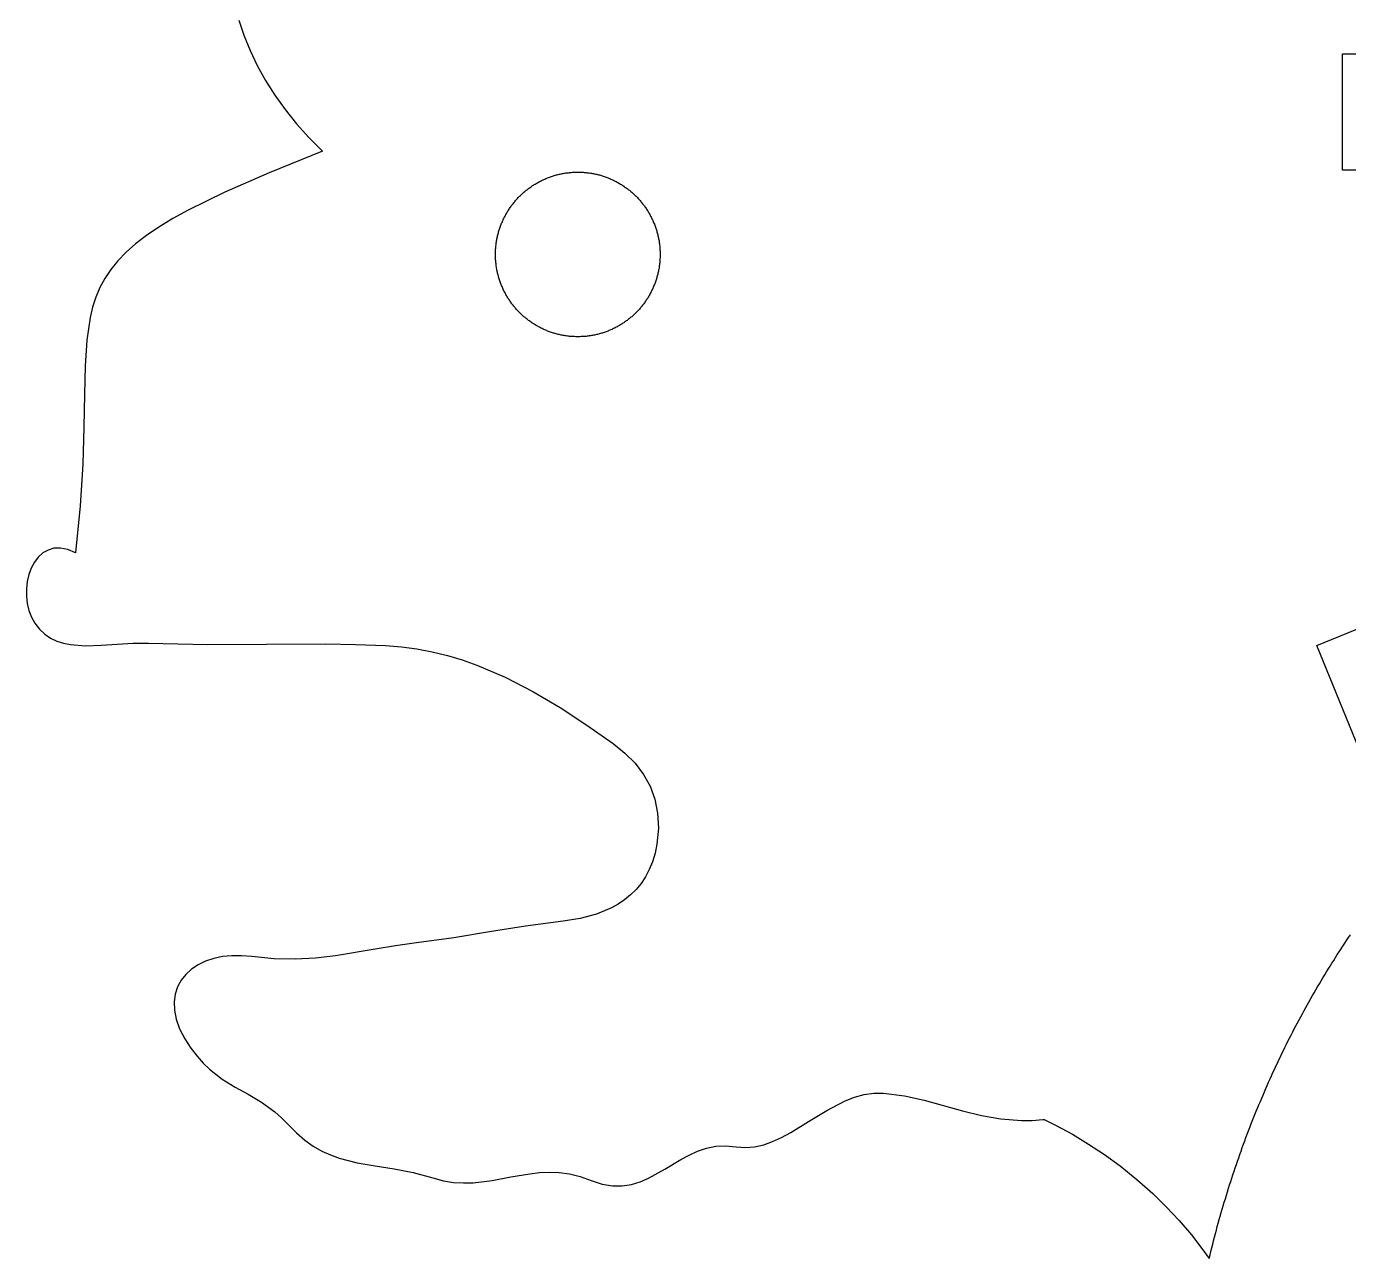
# Model space of a CAD drawing. Extents: x -331 to 1103, y -532 to 1751.
# Drawn here: x 137.3 to 276, y 1302.3 to 1431.5 of the extents above; entities that cross this region are included whole.
import ezdxf

# ---------------------------------------------------------------- set-up
doc = ezdxf.new("R2010")
doc.units = 0
doc.layers.add('Default_Layer', color=1, linetype='CONTINUOUS')

msp = doc.modelspace()

# ---------------------------------------------------------------- linework, layer by layer
at = {"layer": 'Default_Layer'}
for points in [[(159.61, 1432.13), (160.14, 1430.55), (160.79, 1428.96), (161.55, 1427.39), (162.41, 1425.83), (163.39, 1424.29), (164.47, 1422.77), (165.66, 1421.28), (166.96, 1419.82), (168.37, 1418.39), (162.81, 1416.15), (162.81, 1416.15), (158.16, 1414.12), (154.32, 1412.23), (152.69, 1411.33), (151.23, 1410.44), (149.93, 1409.56), (148.79, 1408.69), (147.79, 1407.81), (146.93, 1406.91), (146.19, 1406.01), (145.57, 1405.07), (145.05, 1404.11), (144.62, 1403.11), (144.28, 1402.06), (144.02, 1400.96), (143.67, 1398.58), (143.5, 1395.9), (143.43, 1392.89), (143.37, 1389.47), (143.25, 1385.6), (142.98, 1381.23), (142.49, 1376.29), (141.67, 1376.63), (140.92, 1376.79), (140.23, 1376.77), (139.61, 1376.59), (139.06, 1376.28), (138.58, 1375.85), (138.18, 1375.32), (137.85, 1374.7), (137.6, 1374.02), (137.44, 1373.29), (137.35, 1372.53), (137.35, 1371.75), (137.43, 1370.99), (137.6, 1370.25), (137.87, 1369.55), (138.22, 1368.91), (138.71, 1368.28), (139.27, 1367.76), (139.88, 1367.35), (140.54, 1367.04), (141.24, 1366.82), (141.98, 1366.67), (143.54, 1366.55), (145.19, 1366.6), (146.87, 1366.72), (148.54, 1366.83), (150.15, 1366.84), (153.23, 1366.74), (156.32, 1366.7), (162.51, 1366.72), (168.73, 1366.74), (171.86, 1366.69), (174.99, 1366.58), (176.66, 1366.45), (178.29, 1366.23), (179.9, 1365.93), (181.48, 1365.54), (183.03, 1365.07), (184.55, 1364.53), (187.54, 1363.26), (190.45, 1361.76), (193.3, 1360.07), (196.09, 1358.24), (198.86, 1356.29), (200.09, 1355.3), (201.16, 1354.23), (202.04, 1353.07), (202.74, 1351.82), (203.23, 1350.46), (203.52, 1349.01), (203.6, 1347.44), (203.44, 1345.76), (203.25, 1344.8), (202.98, 1343.91), (202.65, 1343.09), (202.25, 1342.33), (201.79, 1341.64), (201.27, 1341.01), (200.69, 1340.44), (200.06, 1339.93), (199.39, 1339.47), (198.67, 1339.07), (197.11, 1338.42), (195.41, 1337.96), (193.61, 1337.68), (189.66, 1337.17), (185.89, 1336.56), (182.14, 1335.94), (178.25, 1335.4), (176.04, 1335.09), (173.91, 1334.73), (169.76, 1334.05), (167.67, 1333.81), (165.53, 1333.68), (163.31, 1333.72), (160.97, 1333.96), (159.91, 1334.06), (158.89, 1334.06), (157.91, 1333.96), (156.99, 1333.77), (156.13, 1333.48), (155.35, 1333.1), (154.65, 1332.64), (154.05, 1332.1), (153.56, 1331.48), (153.18, 1330.79), (152.93, 1330.03), (152.82, 1329.21), (152.86, 1328.33), (153.05, 1327.39), (153.41, 1326.39), (153.96, 1325.35), (154.59, 1324.38), (155.23, 1323.53), (155.88, 1322.8), (156.53, 1322.17), (157.87, 1321.13), (159.23, 1320.29), (160.6, 1319.53), (161.99, 1318.7), (163.38, 1317.69), (164.08, 1317.07), (164.77, 1316.36), (165.65, 1315.47), (166.53, 1314.72), (167.42, 1314.1), (168.32, 1313.58), (169.23, 1313.17), (170.15, 1312.83), (172.01, 1312.35), (173.92, 1312.01), (175.89, 1311.72), (177.9, 1311.34), (179.97, 1310.77), (181.06, 1310.46), (182.12, 1310.29), (183.16, 1310.23), (184.17, 1310.25), (186.16, 1310.49), (188.13, 1310.86), (190.11, 1311.2), (191.12, 1311.32), (192.15, 1311.36), (193.2, 1311.32), (194.28, 1311.18), (195.39, 1310.91), (196.54, 1310.49), (197.7, 1310.1), (198.79, 1309.92), (199.81, 1309.92), (200.77, 1310.07), (201.69, 1310.35), (202.57, 1310.73), (204.27, 1311.67), (205.96, 1312.69), (206.82, 1313.16), (207.71, 1313.57), (208.64, 1313.89), (209.61, 1314.09), (210.65, 1314.14), (211.75, 1314.03), (212.72, 1313.94), (213.68, 1314.02), (214.64, 1314.24), (215.58, 1314.58), (216.52, 1315.01), (217.47, 1315.52), (219.35, 1316.67), (221.25, 1317.84), (223.18, 1318.84), (224.17, 1319.23), (225.16, 1319.51), (226.18, 1319.66), (227.21, 1319.65), (229.39, 1319.35), (231.46, 1318.9), (235.47, 1317.81), (237.47, 1317.31), (239.52, 1316.94), (241.66, 1316.77), (242.78, 1316.78), (243.92, 1316.87), (244.05, 1316.88), (245.24, 1316.29), (247, 1315.34), (248.71, 1314.31), (250.38, 1313.2), (252, 1312.03), (253.75, 1310.61), (255.43, 1309.12), (256.84, 1307.73), (258.19, 1306.29), (259.48, 1304.78), (260.69, 1303.22), (261.35, 1302.31), (261.44, 1302.68), (261.53, 1303.06), (261.63, 1303.43), (261.72, 1303.8), (261.81, 1304.17), (261.91, 1304.55), (262.01, 1304.92), (262.1, 1305.29), (262.2, 1305.66), (262.3, 1306.02), (262.41, 1306.39), (262.51, 1306.76), (262.61, 1307.12), (262.72, 1307.49), (262.83, 1307.85), (262.93, 1308.22), (263.04, 1308.58), (263.15, 1308.94), (263.26, 1309.31), (263.38, 1309.67), (263.49, 1310.03), (263.61, 1310.39), (263.72, 1310.74), (263.84, 1311.1), (263.96, 1311.46), (264.08, 1311.81), (264.2, 1312.17), (264.32, 1312.52), (264.44, 1312.88), (264.57, 1313.23), (264.69, 1313.58), (264.82, 1313.94), (264.95, 1314.29), (265.07, 1314.64), (265.2, 1314.99), (265.33, 1315.33), (265.47, 1315.68), (265.6, 1316.03), (265.73, 1316.37), (265.87, 1316.72), (266.01, 1317.06), (266.14, 1317.41), (266.28, 1317.75), (266.42, 1318.09), (266.56, 1318.43), (266.71, 1318.77), (266.85, 1319.11), (266.99, 1319.45), (267.14, 1319.79), (267.29, 1320.13), (267.43, 1320.46), (267.58, 1320.8), (267.73, 1321.14), (267.88, 1321.47), (268.03, 1321.8), (268.19, 1322.14), (268.34, 1322.47), (268.5, 1322.8), (268.65, 1323.13), (268.81, 1323.46), (268.97, 1323.79), (269.13, 1324.11), (269.29, 1324.44), (269.45, 1324.77), (269.61, 1325.09), (269.78, 1325.42), (269.94, 1325.74), (270.11, 1326.06), (270.27, 1326.38), (270.44, 1326.71), (270.61, 1327.03), (270.78, 1327.35), (270.95, 1327.66), (271.13, 1327.98), (271.3, 1328.3), (271.47, 1328.62), (271.65, 1328.93), (271.82, 1329.24), (272, 1329.56), (272.18, 1329.87), (272.36, 1330.18), (272.54, 1330.49), (272.72, 1330.81), (272.9, 1331.12), (273.09, 1331.42), (273.27, 1331.73), (273.46, 1332.04), (273.64, 1332.35), (273.83, 1332.65), (274.02, 1332.96), (274.21, 1333.26), (274.4, 1333.56), (274.59, 1333.86), (274.78, 1334.17), (274.98, 1334.47), (275.17, 1334.76), (275.36, 1335.06), (275.56, 1335.36), (275.76, 1335.66), (275.96, 1335.95), (276.16, 1336.25)], [(338.76, 1416.42), (275.31, 1416.42), (275.31, 1428.6), (347.15, 1428.6)], [(281.89, 1343.9), (272.63, 1366.57), (283.91, 1371.18)]]:
    msp.add_lwpolyline(points, dxfattribs=at)
msp.add_lwpolyline([(195.15, 1416.2), (195.27, 1416.2), (195.38, 1416.2), (195.49, 1416.2), (195.6, 1416.19), (195.71, 1416.19), (195.82, 1416.18), (195.93, 1416.17), (196.04, 1416.16), (196.15, 1416.15), (196.25, 1416.14), (196.36, 1416.12), (196.47, 1416.11), (196.58, 1416.09), (196.68, 1416.07), (196.79, 1416.05), (196.89, 1416.03), (197, 1416.01), (197.1, 1415.98), (197.21, 1415.96), (197.31, 1415.93), (197.41, 1415.91), (197.52, 1415.88), (197.62, 1415.85), (197.72, 1415.82), (197.82, 1415.78), (197.92, 1415.75), (198.02, 1415.72), (198.12, 1415.68), (198.22, 1415.64), (198.32, 1415.61), (198.42, 1415.57), (198.51, 1415.53), (198.61, 1415.48), (198.71, 1415.44), (198.8, 1415.4), (198.89, 1415.35), (198.99, 1415.31), (199.08, 1415.26), (199.17, 1415.21), (199.27, 1415.16), (199.36, 1415.11), (199.45, 1415.06), (199.54, 1415.01), (199.63, 1414.96), (199.72, 1414.9), (199.8, 1414.85), (199.89, 1414.79), (199.98, 1414.73), (200.06, 1414.67), (200.15, 1414.61), (200.23, 1414.55), (200.32, 1414.49), (200.4, 1414.43), (200.48, 1414.36), (200.56, 1414.3), (200.64, 1414.23), (200.72, 1414.17), (200.8, 1414.1), (200.88, 1414.03), (200.96, 1413.96), (201.03, 1413.89), (201.11, 1413.82), (201.18, 1413.75), (201.26, 1413.68), (201.33, 1413.6), (201.4, 1413.53), (201.47, 1413.45), (201.54, 1413.38), (201.61, 1413.3), (201.68, 1413.22), (201.75, 1413.14), (201.81, 1413.06), (201.88, 1412.98), (201.94, 1412.9), (202.01, 1412.82), (202.07, 1412.74), (202.13, 1412.66), (202.19, 1412.57), (202.25, 1412.49), (202.31, 1412.4), (202.37, 1412.31), (202.42, 1412.23), (202.48, 1412.14), (202.53, 1412.05), (202.59, 1411.96), (202.64, 1411.87), (202.69, 1411.78), (202.74, 1411.69), (202.79, 1411.6), (202.84, 1411.5), (202.89, 1411.41), (202.93, 1411.32), (202.98, 1411.22), (203.02, 1411.13), (203.06, 1411.03), (203.1, 1410.94), (203.14, 1410.84), (203.18, 1410.74), (203.22, 1410.64), (203.26, 1410.54), (203.29, 1410.44), (203.33, 1410.34), (203.36, 1410.24), (203.39, 1410.14), (203.43, 1410.04), (203.45, 1409.94), (203.48, 1409.84), (203.51, 1409.73), (203.54, 1409.63), (203.56, 1409.53), (203.58, 1409.42), (203.61, 1409.32), (203.63, 1409.21), (203.65, 1409.1), (203.67, 1409), (203.68, 1408.89), (203.7, 1408.78), (203.71, 1408.68), (203.73, 1408.57), (203.74, 1408.46), (203.75, 1408.35), (203.76, 1408.24), (203.76, 1408.13), (203.77, 1408.02), (203.78, 1407.91), (203.78, 1407.8), (203.78, 1407.69), (203.78, 1407.58), (203.78, 1407.47), (203.78, 1407.35), (203.78, 1407.24), (203.77, 1407.13), (203.76, 1407.02), (203.76, 1406.91), (203.75, 1406.8), (203.74, 1406.69), (203.73, 1406.59), (203.71, 1406.48), (203.7, 1406.37), (203.68, 1406.26), (203.67, 1406.16), (203.65, 1406.05), (203.63, 1405.94), (203.61, 1405.84), (203.58, 1405.73), (203.56, 1405.63), (203.54, 1405.52), (203.51, 1405.42), (203.48, 1405.32), (203.45, 1405.22), (203.43, 1405.11), (203.39, 1405.01), (203.36, 1404.91), (203.33, 1404.81), (203.29, 1404.71), (203.26, 1404.61), (203.22, 1404.51), (203.18, 1404.41), (203.14, 1404.32), (203.1, 1404.22), (203.06, 1404.12), (203.02, 1404.03), (202.98, 1403.93), (202.93, 1403.84), (202.89, 1403.74), (202.84, 1403.65), (202.79, 1403.56), (202.74, 1403.46), (202.69, 1403.37), (202.64, 1403.28), (202.59, 1403.19), (202.53, 1403.1), (202.48, 1403.01), (202.42, 1402.93), (202.37, 1402.84), (202.31, 1402.75), (202.25, 1402.67), (202.19, 1402.58), (202.13, 1402.5), (202.07, 1402.41), (202.01, 1402.33), (201.94, 1402.25), (201.88, 1402.17), (201.81, 1402.09), (201.75, 1402.01), (201.68, 1401.93), (201.61, 1401.85), (201.54, 1401.78), (201.47, 1401.7), (201.4, 1401.62), (201.33, 1401.55), (201.26, 1401.48), (201.18, 1401.4), (201.11, 1401.33), (201.03, 1401.26), (200.96, 1401.19), (200.88, 1401.12), (200.8, 1401.05), (200.72, 1400.99), (200.64, 1400.92), (200.56, 1400.85), (200.48, 1400.79), (200.4, 1400.73), (200.32, 1400.66), (200.23, 1400.6), (200.15, 1400.54), (200.06, 1400.48), (199.98, 1400.42), (199.89, 1400.37), (199.8, 1400.31), (199.72, 1400.25), (199.63, 1400.2), (199.54, 1400.14), (199.45, 1400.09), (199.36, 1400.04), (199.27, 1399.99), (199.17, 1399.94), (199.08, 1399.89), (198.99, 1399.85), (198.89, 1399.8), (198.8, 1399.76), (198.71, 1399.71), (198.61, 1399.67), (198.51, 1399.63), (198.42, 1399.59), (198.32, 1399.55), (198.22, 1399.51), (198.12, 1399.47), (198.02, 1399.44), (197.92, 1399.4), (197.82, 1399.37), (197.72, 1399.34), (197.62, 1399.31), (197.52, 1399.28), (197.41, 1399.25), (197.31, 1399.22), (197.21, 1399.2), (197.1, 1399.17), (197, 1399.15), (196.89, 1399.12), (196.79, 1399.1), (196.68, 1399.08), (196.58, 1399.07), (196.47, 1399.05), (196.36, 1399.03), (196.25, 1399.02), (196.15, 1399.01), (196.04, 1398.99), (195.93, 1398.98), (195.82, 1398.97), (195.71, 1398.97), (195.6, 1398.96), (195.49, 1398.96), (195.38, 1398.95), (195.27, 1398.95), (195.15, 1398.95), (195.04, 1398.95), (194.93, 1398.95), (194.82, 1398.96), (194.71, 1398.96), (194.6, 1398.97), (194.49, 1398.97), (194.38, 1398.98), (194.27, 1398.99), (194.16, 1399.01), (194.06, 1399.02), (193.95, 1399.03), (193.84, 1399.05), (193.73, 1399.07), (193.63, 1399.08), (193.52, 1399.1), (193.42, 1399.12), (193.31, 1399.15), (193.21, 1399.17), (193.1, 1399.2), (193, 1399.22), (192.9, 1399.25), (192.79, 1399.28), (192.69, 1399.31), (192.59, 1399.34), (192.49, 1399.37), (192.39, 1399.4), (192.29, 1399.44), (192.19, 1399.47), (192.09, 1399.51), (191.99, 1399.55), (191.89, 1399.59), (191.8, 1399.63), (191.7, 1399.67), (191.6, 1399.71), (191.51, 1399.76), (191.41, 1399.8), (191.32, 1399.85), (191.23, 1399.89), (191.13, 1399.94), (191.04, 1399.99), (190.95, 1400.04), (190.86, 1400.09), (190.77, 1400.14), (190.68, 1400.2), (190.59, 1400.25), (190.5, 1400.31), (190.42, 1400.37), (190.33, 1400.42), (190.25, 1400.48), (190.16, 1400.54), (190.08, 1400.6), (189.99, 1400.66), (189.91, 1400.73), (189.83, 1400.79), (189.75, 1400.85), (189.67, 1400.92), (189.59, 1400.99), (189.51, 1401.05), (189.43, 1401.12), (189.35, 1401.19), (189.28, 1401.26), (189.2, 1401.33), (189.13, 1401.4), (189.05, 1401.48), (188.98, 1401.55), (188.91, 1401.62), (188.84, 1401.7), (188.77, 1401.78), (188.7, 1401.85), (188.63, 1401.93), (188.56, 1402.01), (188.5, 1402.09), (188.43, 1402.17), (188.37, 1402.25), (188.3, 1402.33), (188.24, 1402.41), (188.18, 1402.5), (188.12, 1402.58), (188.06, 1402.67), (188, 1402.75), (187.94, 1402.84), (187.89, 1402.93), (187.83, 1403.01), (187.78, 1403.1), (187.72, 1403.19), (187.67, 1403.28), (187.62, 1403.37), (187.57, 1403.46), (187.52, 1403.56), (187.47, 1403.65), (187.42, 1403.74), (187.38, 1403.84), (187.33, 1403.93), (187.29, 1404.03), (187.25, 1404.12), (187.21, 1404.22), (187.16, 1404.32), (187.13, 1404.41), (187.09, 1404.51), (187.05, 1404.61), (187.01, 1404.71), (186.98, 1404.81), (186.95, 1404.91), (186.91, 1405.01), (186.88, 1405.11), (186.85, 1405.22), (186.83, 1405.32), (186.8, 1405.42), (186.77, 1405.52), (186.75, 1405.63), (186.72, 1405.73), (186.7, 1405.84), (186.68, 1405.94), (186.66, 1406.05), (186.64, 1406.16), (186.63, 1406.26), (186.61, 1406.37), (186.6, 1406.48), (186.58, 1406.59), (186.57, 1406.69), (186.56, 1406.8), (186.55, 1406.91), (186.54, 1407.02), (186.54, 1407.13), (186.53, 1407.24), (186.53, 1407.35), (186.53, 1407.47), (186.53, 1407.58), (186.53, 1407.69), (186.53, 1407.8), (186.53, 1407.91), (186.54, 1408.02), (186.54, 1408.13), (186.55, 1408.24), (186.56, 1408.35), (186.57, 1408.46), (186.58, 1408.57), (186.6, 1408.68), (186.61, 1408.78), (186.63, 1408.89), (186.64, 1409), (186.66, 1409.1), (186.68, 1409.21), (186.7, 1409.32), (186.72, 1409.42), (186.75, 1409.53), (186.77, 1409.63), (186.8, 1409.73), (186.83, 1409.84), (186.85, 1409.94), (186.88, 1410.04), (186.91, 1410.14), (186.95, 1410.24), (186.98, 1410.34), (187.01, 1410.44), (187.05, 1410.54), (187.09, 1410.64), (187.13, 1410.74), (187.16, 1410.84), (187.21, 1410.94), (187.25, 1411.03), (187.29, 1411.13), (187.33, 1411.22), (187.38, 1411.32), (187.42, 1411.41), (187.47, 1411.5), (187.52, 1411.6), (187.57, 1411.69), (187.62, 1411.78), (187.67, 1411.87), (187.72, 1411.96), (187.78, 1412.05), (187.83, 1412.14), (187.89, 1412.23), (187.94, 1412.31), (188, 1412.4), (188.06, 1412.49), (188.12, 1412.57), (188.18, 1412.66), (188.24, 1412.74), (188.3, 1412.82), (188.37, 1412.9), (188.43, 1412.98), (188.5, 1413.06), (188.56, 1413.14), (188.63, 1413.22), (188.7, 1413.3), (188.77, 1413.38), (188.84, 1413.45), (188.91, 1413.53), (188.98, 1413.6), (189.05, 1413.68), (189.13, 1413.75), (189.2, 1413.82), (189.28, 1413.89), (189.35, 1413.96), (189.43, 1414.03), (189.51, 1414.1), (189.59, 1414.17), (189.67, 1414.23), (189.75, 1414.3), (189.83, 1414.36), (189.91, 1414.43), (189.99, 1414.49), (190.08, 1414.55), (190.16, 1414.61), (190.25, 1414.67), (190.33, 1414.73), (190.42, 1414.79), (190.5, 1414.85), (190.59, 1414.9), (190.68, 1414.96), (190.77, 1415.01), (190.86, 1415.06), (190.95, 1415.11), (191.04, 1415.16), (191.13, 1415.21), (191.23, 1415.26), (191.32, 1415.31), (191.41, 1415.35), (191.51, 1415.4), (191.6, 1415.44), (191.7, 1415.48), (191.8, 1415.53), (191.89, 1415.57), (191.99, 1415.61), (192.09, 1415.64), (192.19, 1415.68), (192.29, 1415.72), (192.39, 1415.75), (192.49, 1415.78), (192.59, 1415.82), (192.69, 1415.85), (192.79, 1415.88), (192.9, 1415.91), (193, 1415.93), (193.1, 1415.96), (193.21, 1415.98), (193.31, 1416.01), (193.42, 1416.03), (193.52, 1416.05), (193.63, 1416.07), (193.73, 1416.09), (193.84, 1416.11), (193.95, 1416.12), (194.06, 1416.14), (194.16, 1416.15), (194.27, 1416.16), (194.38, 1416.17), (194.49, 1416.18), (194.6, 1416.19), (194.71, 1416.19), (194.82, 1416.2), (194.93, 1416.2), (195.04, 1416.2), (195.15, 1416.2)], close=True, dxfattribs=at)

doc.saveas('drawing.dxf')
